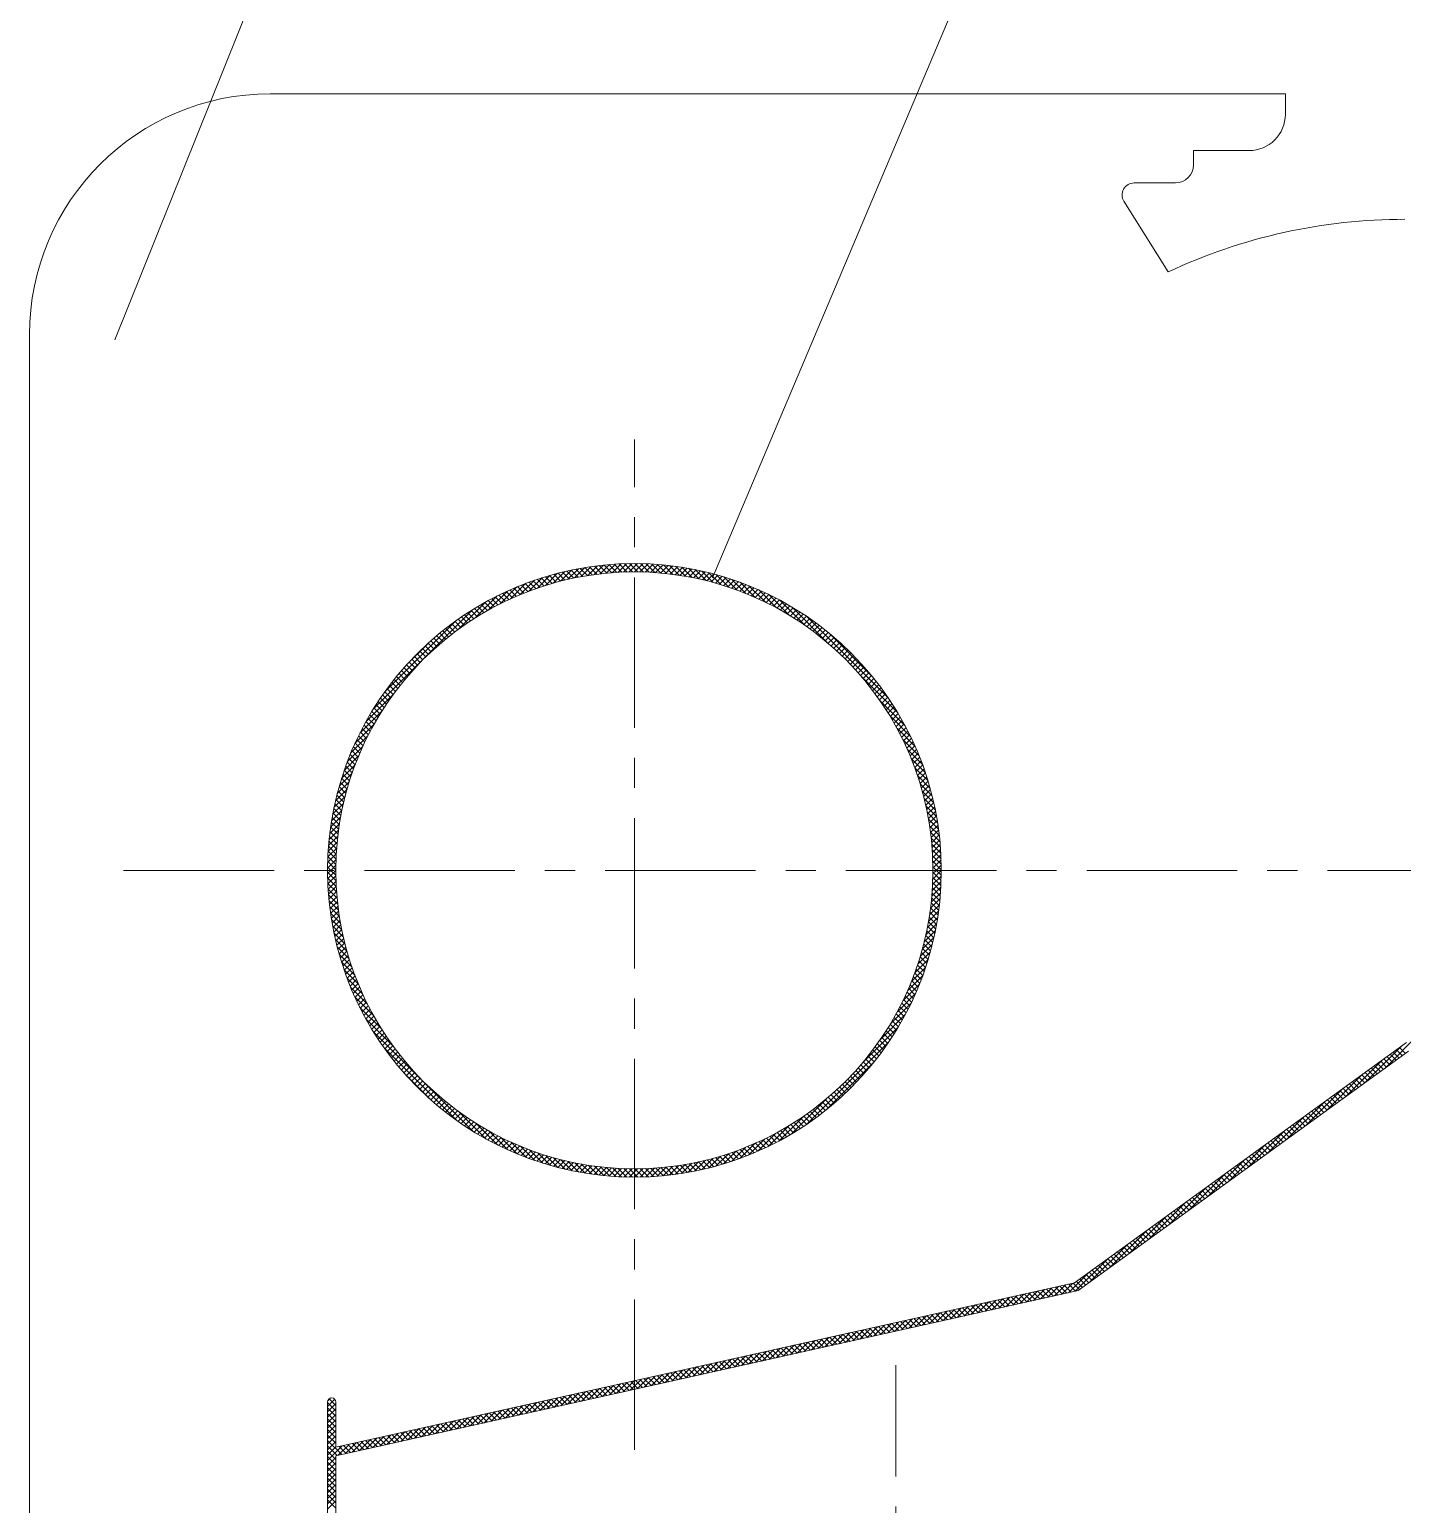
# Model space of a CAD drawing. Header units: millimetres. Extents: x 3384 to 3978, y 1077 to 1497.
# Drawn here: x 3615.42 to 3638.23, y 1178.98 to 1203.49 of the extents above; entities that cross this region are included whole.
import ezdxf

# ---------------------------------------------------------------- set-up
doc = ezdxf.new("R2010")
doc.units = ezdxf.units.MM
doc.linetypes.add('CENTERX2', pattern=[4, 2.5, -0.5, 0.5, -0.5])
for name, color, linetype, lineweight, true_color in [('1', 1, 'Continuous', 18, 0xff0000), ('2', 2, 'Continuous', 18, 0xffff00), ('3', 3, 'CENTERX2', 18, 0x00ff00)]:
    doc.layers.add(name, color=color, linetype=linetype, lineweight=lineweight, true_color=true_color)
pattern_1 = [(45, (3302.078215506754, 652.8565768446981), (-0.04490128060534576, 0.04490128060534577), []), (135, (3302.078215506754, 652.8565768446981), (-0.04490128060534577, -0.04490128060534576), [])]

msp = doc.modelspace()

# ---------------------------------------------------------------- hatches: boundary and pattern name
at = {"layer": '2'}
h = msp.add_hatch(dxfattribs=at)
h.set_pattern_fill('ANSI37', color=256, scale=0.02, style=0)
h.set_pattern_definition(pattern_1)
edge = h.paths.add_edge_path(flags=0)
edge.add_line((3625.471607583078, 1194.611826197341), (3625.471607583078, 1194.473436681292))
edge.add_arc((3625.471607553509, 1189.514033068908), 4.959403612384222, 0, 89.99999965837702, ccw=False)
edge.add_line((3630.431011165892, 1189.514033098478), (3630.569400681941, 1189.514033098478))
edge.add_arc((3625.471607552683, 1189.514033068083), 5.09779312925815, 0, 89.99999965837769)
edge = h.paths.add_edge_path(flags=0)
edge.add_arc((3625.471607613474, 1189.514033068083), 5.097793129258321, 90.00000034162359, 179.9999999999987)
edge.add_line((3620.373814484215, 1189.514033098478), (3620.512204000264, 1189.514033098478))
edge.add_arc((3625.471607612649, 1189.514033068908), 4.959403612384222, 90.00000034162298, 180, ccw=False)
edge.add_line((3625.471607583078, 1194.473436681292), (3625.471607583078, 1194.611826197341))
edge = h.paths.add_edge_path(flags=0)
edge.add_arc((3625.471607552683, 1189.514033068083), 5.09779312925815, 0, 89.99999965837769)
edge.add_line((3625.471607583078, 1194.611826197341), (3625.471607583078, 1194.473436681292))
edge.add_arc((3625.471607553509, 1189.514033068908), 4.959403612384222, 0, 89.99999965837702, ccw=False)
edge.add_arc((3625.471607553509, 1189.514033128049), 4.959403612384278, 270.0000003416236, 360, ccw=False)
edge.add_line((3625.471607583078, 1184.554629515664), (3625.471607583078, 1184.416239999616))
edge.add_arc((3625.471607552683, 1189.514033128874), 5.097793129258321, 270.0000003416236, 359.9999999999987)
edge = h.paths.add_edge_path(flags=0)
edge.add_arc((3625.471607612649, 1189.514033128048), 4.959403612383994, 179.9999999999974, 269.999999658379, ccw=False)
edge.add_arc((3625.471607612649, 1189.514033068908), 4.959403612384222, 90.00000034162298, 180, ccw=False)
edge.add_line((3625.471607583078, 1194.473436681292), (3625.471607583078, 1194.611826197341))
edge.add_arc((3625.471607613474, 1189.514033068083), 5.097793129258321, 90.00000034162359, 179.9999999999987)
edge.add_arc((3625.471607613474, 1189.514033128874), 5.097793129258093, 180, 269.9999996583783)
edge.add_line((3625.471607583078, 1184.416239999616), (3625.471607583078, 1184.554629515664))
h = msp.add_hatch(dxfattribs=at)
h.set_pattern_fill('ANSI37', color=256, scale=0.02, style=0)
h.set_pattern_definition(pattern_1)
edge = h.paths.add_edge_path(flags=0)
edge.add_line((3625.471607583078, 1194.473436681292), (3625.471607583078, 1194.611826197341))
edge.add_arc((3625.471607613474, 1189.514033068083), 5.097793129258321, 90.00000034162359, 179.9999999999987)
edge.add_line((3620.373814484215, 1189.514033098478), (3620.512204000264, 1189.514033098478))
edge.add_arc((3625.471607612649, 1189.514033068908), 4.959403612384222, 90.00000034162298, 180, ccw=False)
edge = h.paths.add_edge_path(flags=0)
edge.add_line((3625.471607583078, 1194.611826197341), (3625.471607583078, 1194.473436681292))
edge.add_arc((3625.471607553509, 1189.514033068908), 4.959403612384222, 0, 89.99999965837702, ccw=False)
edge.add_line((3630.431011165892, 1189.514033098478), (3630.569400681941, 1189.514033098478))
edge.add_arc((3625.471607552683, 1189.514033068083), 5.09779312925815, 0, 89.99999965837769)

# ---------------------------------------------------------------- linework, layer by layer
at = {"layer": '1'}
for p, q in [((3619.422935700883, 1202.419639168337), (3636.284808986858, 1202.419639168337)), ((3636.284808986858, 1202.076450113368), (3636.284808986858, 1202.419639168337)), ((3635.68480898686, 1201.476450113366), (3634.758690814326, 1201.476450113366)), ((3634.758690814326, 1201.476450113366), (3634.758690814326, 1201.238304311827)), ((3634.458690814326, 1200.938304311828), (3633.773135683126, 1200.938304311828)), ((3633.603579131513, 1200.632235580308), (3634.338045419854, 1199.458151857981)), ((3615.422935700883, 1198.419639168337), (3615.422935700883, 1133.16887329461)), ((3625.471607583078, 1194.507017397875), (3625.471607583078, 1194.507017397875)), ((3638.297247793656, 1186.654180050217), (3632.782651515301, 1182.658015004635)), ((3638.330529166758, 1186.507392249493), (3632.840672668622, 1182.529154943304)), ((3632.782651515301, 1182.658015004635), (3620.512204000264, 1179.926110023641)), ((3632.840672668622, 1182.529154943304), (3620.512204000264, 1179.784332073409)), ((3620.373814484215, 1180.678810508501), (3620.373814484215, 1150.881446947657)), ((3620.512204000264, 1180.678810508501), (3620.512204000264, 1179.926110023641)), ((3620.512204000264, 1179.784332073409), (3620.512204000264, 1151.804180389538))]:
    msp.add_line(p, q, dxfattribs=at)
for radius in [5.097793098862894, 4.959403582814048]:
    msp.add_circle((3625.471607583078, 1189.514033098478), radius, dxfattribs=at)
for centre, radius, start, end in [((3619.422935700883, 1198.419639168337), 4, 90, 180), ((3635.68480898686, 1202.076450113366), 0.6000000000000227, 270, 1.823857276538439e-10), ((3634.458690814326, 1201.238304311827), 0.2999999999999545, 270, 0), ((3633.773135683126, 1200.738304311827), 0.2000000000000455, 90, 212.028677327036), ((3638.257193906413, 1191.121703091275), 9.21173723570251, 89.91034881302514, 115.1792525339278), ((3620.443009242241, 1180.678810508501), 0.06919475802442321, 0, 180)]:
    msp.add_arc(centre, radius, start, end, dxfattribs=at)
at = {"layer": '2'}
for p, q in [((3616.841580161088, 1198.330333515883), (3623.754034139467, 1215.557086612279)), ((3626.767479188911, 1194.373848625115), (3635.637223163609, 1215.373612486747)), ((3637.93149263222, 1186.218229494734), (3638.531909517521, 1186.818646380034)), ((3637.605350190501, 1185.981889614225), (3638.226039029813, 1186.602578453537)), ((3638.071734308429, 1186.319855952249), (3637.972638843055, 1186.418951417622)), ((3638.123804258769, 1186.357588563119), (3638.024708793397, 1186.456684028492)), ((3638.17587420911, 1186.395321173989), (3638.076778743737, 1186.494416639362)), ((3638.227944159451, 1186.433053784859), (3638.128848694078, 1186.532149250232)), ((3638.28001410979, 1186.470786395729), (3638.180918644419, 1186.569881861102)), ((3637.279207748781, 1185.745549733717), (3637.899896588095, 1186.366238573029)), ((3637.759314606385, 1186.093460287029), (3637.660219141011, 1186.192555752402)), ((3637.811384556726, 1186.131192897899), (3637.712289091352, 1186.230288363272)), ((3637.863454507065, 1186.168925508769), (3637.764359041694, 1186.268020974142)), ((3637.915524457407, 1186.206658119639), (3637.816428992033, 1186.305753585012)), ((3637.967594407747, 1186.244390730509), (3637.868498942375, 1186.343486195882)), ((3638.019664358088, 1186.282123341379), (3637.920568892716, 1186.381218806752)), ((3636.953065307062, 1185.509209853208), (3637.573754146375, 1186.12989869252)), ((3637.394824954, 1185.829332010939), (3637.295729488627, 1185.928427476312)), ((3637.44689490434, 1185.867064621809), (3637.347799438969, 1185.966160087182)), ((3637.498964854682, 1185.904797232679), (3637.399869389308, 1186.003892698052)), ((3637.551034805022, 1185.942529843549), (3637.451939339649, 1186.041625308922)), ((3637.603104755362, 1185.980262454419), (3637.50400928999, 1186.079357919792)), ((3637.655174705704, 1186.017995065289), (3637.55607924033, 1186.117090530662)), ((3637.707244656043, 1186.055727676159), (3637.608149190672, 1186.154823141532)), ((3636.626922865342, 1185.272869972699), (3637.247611704655, 1185.893558812012)), ((3637.082405251957, 1185.602936345718), (3636.983309786583, 1185.702031811091)), ((3637.134475202297, 1185.640668956588), (3637.035379736924, 1185.739764421961)), ((3637.186545152637, 1185.678401567459), (3637.087449687265, 1185.777497032831)), ((3637.238615102979, 1185.716134178329), (3637.139519637605, 1185.815229643701)), ((3637.290685053318, 1185.753866789199), (3637.191589587947, 1185.852962254571)), ((3637.342755003659, 1185.791599400069), (3637.243659538286, 1185.890694865441)), ((3636.300780423624, 1185.03653009219), (3636.921469262936, 1185.657218931503)), ((3636.717915599571, 1185.338808069628), (3636.618820134199, 1185.437903535001)), ((3636.769985549912, 1185.376540680498), (3636.67089008454, 1185.475636145871)), ((3636.822055500254, 1185.414273291368), (3636.72296003488, 1185.513368756741)), ((3636.874125450593, 1185.452005902238), (3636.775029985221, 1185.551101367611)), ((3636.926195400934, 1185.489738513108), (3636.827099935561, 1185.588833978481)), ((3636.978265351275, 1185.527471123979), (3636.879169885902, 1185.626566589351)), ((3637.030335301615, 1185.565203734848), (3636.931239836243, 1185.664299200221)), ((3635.648495540185, 1184.563850331173), (3636.269184379497, 1185.184539170486)), ((3635.974637981904, 1184.800190211681), (3636.595326821216, 1185.420879050994)), ((3636.405495897528, 1185.112412404408), (3636.306400432155, 1185.211507869781)), ((3636.457565847868, 1185.150145015278), (3636.358470382496, 1185.249240480651)), ((3636.509635798209, 1185.187877626148), (3636.410540332836, 1185.286973091521)), ((3636.56170574855, 1185.225610237018), (3636.462610283177, 1185.324705702391)), ((3636.61377569889, 1185.263342847888), (3636.514680233518, 1185.362438313261)), ((3636.665845649231, 1185.301075458758), (3636.566750183858, 1185.400170924131)), ((3635.322353098465, 1184.327510450664), (3635.943041937778, 1184.948199289977)), ((3636.041006245143, 1184.848284128318), (3635.94191077977, 1184.94737959369)), ((3636.093076195484, 1184.886016739188), (3635.993980730111, 1184.98511220456)), ((3636.145146145825, 1184.923749350058), (3636.046050680452, 1185.022844815431)), ((3636.197216096165, 1184.961481960928), (3636.098120630792, 1185.060577426301)), ((3636.249286046506, 1184.999214571798), (3636.150190581133, 1185.09831003717)), ((3636.301355996846, 1185.036947182668), (3636.202260531474, 1185.136042648041)), ((3636.353425947187, 1185.074679793538), (3636.254330481814, 1185.173775258911)), ((3634.996210656745, 1184.091170570155), (3635.616899496059, 1184.711859409468)), ((3635.728586543099, 1184.621888463097), (3635.629491077727, 1184.72098392847)), ((3635.78065649344, 1184.659621073967), (3635.681561028066, 1184.75871653934)), ((3635.832726443781, 1184.697353684837), (3635.733630978408, 1184.79644915021)), ((3635.884796394121, 1184.735086295707), (3635.785700928749, 1184.83418176108)), ((3635.936866344462, 1184.772818906577), (3635.837770879089, 1184.87191437195)), ((3635.988936294802, 1184.810551517447), (3635.88984082943, 1184.90964698282)), ((3634.670068215026, 1183.854830689646), (3635.290757054339, 1184.475519528959)), ((3635.364096890715, 1184.357760187007), (3635.265001425341, 1184.45685565238)), ((3635.416166841056, 1184.395492797877), (3635.317071375683, 1184.49458826325)), ((3635.468236791396, 1184.433225408747), (3635.369141326023, 1184.53232087412)), ((3635.520306741737, 1184.470958019617), (3635.421211276363, 1184.57005348499)), ((3635.572376692077, 1184.508690630487), (3635.473281226705, 1184.60778609586)), ((3635.624446642418, 1184.546423241357), (3635.525351177045, 1184.64551870673)), ((3635.676516592759, 1184.584155852227), (3635.577421127386, 1184.6832513176)), ((3634.343925773306, 1183.618490809137), (3634.96461461262, 1184.239179648451)), ((3635.051677188671, 1184.131364521787), (3634.952581723298, 1184.23045998716)), ((3635.103747139012, 1184.169097132657), (3635.004651673638, 1184.26819259803)), ((3635.155817089352, 1184.206829743527), (3635.05672162398, 1184.3059252089)), ((3635.207887039693, 1184.244562354397), (3635.10879157432, 1184.34365781977)), ((3635.259956990034, 1184.282294965267), (3635.160861524661, 1184.38139043064)), ((3635.312026940373, 1184.320027576137), (3635.212931475002, 1184.41912304151)), ((3634.017783331587, 1183.382150928629), (3634.6384721709, 1184.002839767942)), ((3634.687187536287, 1183.867236245697), (3634.588092070913, 1183.966331711069)), ((3634.739257486626, 1183.904968856566), (3634.640162021255, 1184.004064321939)), ((3634.791327436968, 1183.942701467437), (3634.692231971594, 1184.041796932809)), ((3634.843397387309, 1183.980434078307), (3634.744301921935, 1184.079529543679)), ((3634.895467337648, 1184.018166689176), (3634.796371872277, 1184.11726215455)), ((3634.94753728799, 1184.055899300047), (3634.848441822616, 1184.154994765419)), ((3634.99960723833, 1184.093631910917), (3634.900511772958, 1184.192727376289)), ((3633.691640889867, 1183.14581104812), (3634.31232972918, 1183.766499887433)), ((3634.374767834242, 1183.640840580476), (3634.275672368869, 1183.739936045849)), ((3634.426837784584, 1183.678573191346), (3634.32774231921, 1183.777668656719)), ((3634.478907734923, 1183.716305802216), (3634.379812269552, 1183.815401267589)), ((3634.530977685265, 1183.754038413086), (3634.431882219891, 1183.853133878459)), ((3634.583047635605, 1183.791771023956), (3634.483952170232, 1183.890866489329)), ((3634.635117585945, 1183.829503634826), (3634.536022120573, 1183.928599100199)), ((3633.365498448147, 1182.909471167611), (3633.986187287461, 1183.530160006925)), ((3634.010278181859, 1183.376712304386), (3633.911182716485, 1183.475807769759)), ((3634.062348132198, 1183.414444915256), (3633.963252666827, 1183.513540380629)), ((3634.114418082539, 1183.452177526126), (3634.015322617166, 1183.551272991499)), ((3634.16648803288, 1183.489910136996), (3634.067392567507, 1183.589005602369)), ((3634.21855798322, 1183.527642747866), (3634.119462517848, 1183.626738213239)), ((3634.270627933562, 1183.565375358736), (3634.171532468188, 1183.664470824109)), ((3634.322697883901, 1183.603107969606), (3634.223602418529, 1183.702203434979)), ((3633.039356006429, 1182.673131287102), (3633.660044845742, 1183.293820126416)), ((3633.697858479814, 1183.150316639166), (3633.598763014441, 1183.249412104539)), ((3633.749928430154, 1183.188049250036), (3633.650832964782, 1183.287144715408)), ((3633.801998380495, 1183.225781860906), (3633.702902915123, 1183.324877326279)), ((3633.854068330837, 1183.263514471776), (3633.754972865463, 1183.362609937149)), ((3633.906138281176, 1183.301247082646), (3633.807042815804, 1183.400342548019)), ((3633.958208231517, 1183.338979693516), (3633.859112766144, 1183.438075158889)), ((3632.795525486667, 1182.519103328551), (3633.333902404023, 1183.057480245907)), ((3633.333368827429, 1182.886188363075), (3633.234273362057, 1182.985283828448)), ((3633.38543877777, 1182.923920973945), (3633.286343312398, 1183.023016439318)), ((3633.437508728111, 1182.961653584815), (3633.338413262738, 1183.060749050188)), ((3633.489578678451, 1182.999386195686), (3633.390483213079, 1183.098481661058)), ((3633.541648628792, 1183.037118806555), (3633.442553163419, 1183.136214271928)), ((3633.593718579134, 1183.074851417425), (3633.49462311376, 1183.173946882798)), ((3633.645788529473, 1183.112584028296), (3633.546693064101, 1183.211679493668)), ((3632.680002846795, 1182.493383249891), (3633.007759962304, 1182.821140365399)), ((3633.020949125386, 1182.659792697855), (3632.921853660013, 1182.758888163228)), ((3633.073019075726, 1182.697525308725), (3632.973923610354, 1182.796620774098)), ((3633.125089026067, 1182.735257919595), (3633.025993560694, 1182.834353384968)), ((3633.177158976408, 1182.772990530465), (3633.078063511035, 1182.872085995838)), ((3633.229228926748, 1182.810723141335), (3633.130133461375, 1182.909818606708)), ((3633.281298877089, 1182.848455752205), (3633.182203411716, 1182.947551217578)), ((3631.871344367701, 1182.313342699271), (3632.053728509816, 1182.495726841387)), ((3631.986867007572, 1182.339062777931), (3632.169251149688, 1182.521446920047)), ((3632.140124373024, 1182.373184154477), (3632.024163966311, 1182.489144561191)), ((3632.213574027959, 1182.389537060753), (3632.097613621246, 1182.505497467467)), ((3632.102389647443, 1182.364782856591), (3632.284773789557, 1182.547166998707)), ((3632.287023682895, 1182.405889967028), (3632.171063276181, 1182.521850373742)), ((3632.217912287313, 1182.390502935251), (3632.400296429429, 1182.572887077367)), ((3632.360473337831, 1182.422242873304), (3632.244512931116, 1182.538203280017)), ((3632.433922992765, 1182.438595779579), (3632.317962586052, 1182.554556186293)), ((3632.333434927184, 1182.416223013911), (3632.5158190693, 1182.598607156027)), ((3632.5073726477, 1182.454948685854), (3632.391412240988, 1182.570909092568)), ((3632.448957567054, 1182.441943092571), (3632.63134170917, 1182.624327234687)), ((3632.580822302636, 1182.47130159213), (3632.464861895922, 1182.587261998843)), ((3632.654271957572, 1182.487654498405), (3632.538311550858, 1182.603614905119)), ((3632.564480206926, 1182.467663171231), (3632.746864349041, 1182.650047313347)), ((3632.727721612507, 1182.50400740468), (3632.611761205793, 1182.619967811394)), ((3632.801171267442, 1182.520360310956), (3632.685210860729, 1182.636320717669)), ((3632.864739274364, 1182.546594865245), (3632.758660515664, 1182.652673623945)), ((3632.916809224704, 1182.584327476115), (3632.817713759332, 1182.683422941488)), ((3632.968879175045, 1182.622060086985), (3632.869783709672, 1182.721155552358)), ((3630.716117968994, 1182.056141912671), (3630.898502111109, 1182.238526054786)), ((3630.831640608865, 1182.081861991331), (3631.014024750981, 1182.264246133446)), ((3631.038379548994, 1182.127890560347), (3630.92241914228, 1182.243850967061)), ((3630.947163248735, 1182.107582069991), (3631.12954739085, 1182.289966212106)), ((3631.11182920393, 1182.144243466622), (3630.995868797216, 1182.260203873336)), ((3631.062685888606, 1182.133302148651), (3631.245070030722, 1182.315686290767)), ((3631.185278858865, 1182.160596372898), (3631.069318452151, 1182.276556779612)), ((3631.2587285138, 1182.176949279173), (3631.142768107087, 1182.292909685887)), ((3631.178208528477, 1182.159022227311), (3631.360592670592, 1182.341406369427)), ((3631.332178168735, 1182.193302185448), (3631.216217762021, 1182.309262592162)), ((3631.405627823671, 1182.209655091724), (3631.289667416957, 1182.325615498438)), ((3631.293731168347, 1182.184742305971), (3631.476115310463, 1182.367126448087)), ((3631.479077478607, 1182.226007997999), (3631.363117071893, 1182.341968404713)), ((3631.409253808219, 1182.210462384631), (3631.591637950334, 1182.392846526747)), ((3631.552527133541, 1182.242360904275), (3631.436566726828, 1182.358321310988)), ((3631.625976788477, 1182.25871381055), (3631.510016381763, 1182.374674217264)), ((3631.524776448088, 1182.236182463291), (3631.707160590204, 1182.418566605407)), ((3631.699426443412, 1182.275066716825), (3631.583466036698, 1182.391027123539)), ((3631.64029908796, 1182.261902541951), (3631.822683230075, 1182.444286684067)), ((3631.772876098348, 1182.291419623101), (3631.656915691634, 1182.407380029814)), ((3631.846325753283, 1182.307772529376), (3631.73036534657, 1182.42373293609)), ((3631.75582172783, 1182.287622620611), (3631.938205869946, 1182.470006762727)), ((3631.919775408218, 1182.324125435651), (3631.803815001505, 1182.440085842365)), ((3631.993225063154, 1182.340478341927), (3631.877264656439, 1182.45643874864)), ((3632.066674718089, 1182.356831248202), (3631.950714311375, 1182.472791654916)), ((3629.676414210157, 1181.824661204731), (3629.858798352273, 1182.007045346846)), ((3629.791936850028, 1181.850381283391), (3629.974320992143, 1182.032765425506)), ((3629.936634724964, 1181.882596966217), (3629.820674318251, 1181.99855737293)), ((3630.010084379899, 1181.898949872492), (3629.894123973187, 1182.014910279206)), ((3629.907459489899, 1181.876101362051), (3630.089843632015, 1182.058485504166)), ((3630.083534034835, 1181.915302778767), (3629.967573628121, 1182.031263185481)), ((3630.022982129769, 1181.901821440711), (3630.205366271884, 1182.084205582826)), ((3630.156983689771, 1181.931655685043), (3630.041023283056, 1182.047616091756)), ((3630.230433344705, 1181.948008591318), (3630.114472937992, 1182.063968998032)), ((3630.13850476964, 1181.927541519371), (3630.320888911756, 1182.109925661486)), ((3630.30388299964, 1181.964361497593), (3630.187922592928, 1182.080321904307)), ((3630.254027409512, 1181.953261598031), (3630.436411551627, 1182.135645740146)), ((3630.377332654576, 1181.980714403869), (3630.261372247862, 1182.096674810583)), ((3630.450782309512, 1181.997067310144), (3630.334821902798, 1182.113027716858)), ((3630.369550049381, 1181.978981676691), (3630.551934191497, 1182.161365818806)), ((3630.524231964448, 1182.013420216419), (3630.408271557733, 1182.129380623133)), ((3630.597681619382, 1182.029773122695), (3630.481721212669, 1182.145733529409)), ((3630.485072689253, 1182.004701755351), (3630.667456831368, 1182.187085897466)), ((3630.671131274317, 1182.04612602897), (3630.555170867604, 1182.162086435684)), ((3630.600595329123, 1182.030421834011), (3630.782979471239, 1182.212805976126)), ((3630.744580929253, 1182.062478935246), (3630.628620522539, 1182.178439341959)), ((3630.818030584189, 1182.078831841521), (3630.702070177475, 1182.194792248235)), ((3630.891480239123, 1182.095184747796), (3630.77551983241, 1182.21114515451)), ((3630.964929894059, 1182.111537654072), (3630.848969487345, 1182.227498060786)), ((3628.521187811451, 1181.567460418131), (3628.703571953566, 1181.749844560246)), ((3628.636710451321, 1181.593180496791), (3628.819094593437, 1181.775564638906)), ((3628.834889900934, 1181.637303372086), (3628.71892949422, 1181.7532637788)), ((3628.752233091192, 1181.618900575451), (3628.934617233308, 1181.801284717566)), ((3628.90833955587, 1181.653656278361), (3628.792379149156, 1181.769616685075)), ((3628.981789210805, 1181.670009184637), (3628.865828804092, 1181.785969591351)), ((3628.867755731062, 1181.644620654111), (3629.050139873178, 1181.827004796226)), ((3629.05523886574, 1181.686362090912), (3628.939278459026, 1181.802322497626)), ((3628.983278370933, 1181.670340732771), (3629.165662513049, 1181.852724874886)), ((3629.128688520675, 1181.702714997188), (3629.012728113961, 1181.818675403902)), ((3629.202138175611, 1181.719067903463), (3629.086177768897, 1181.835028310177)), ((3629.098801010804, 1181.696060811431), (3629.28118515292, 1181.878444953546)), ((3629.275587830547, 1181.735420809738), (3629.159627423833, 1181.851381216452)), ((3629.214323650674, 1181.721780890091), (3629.39670779279, 1181.904165032206)), ((3629.349037485482, 1181.751773716014), (3629.233077078768, 1181.867734122728)), ((3629.422487140417, 1181.768126622289), (3629.306526733703, 1181.884087029003)), ((3629.329846290546, 1181.747500968751), (3629.512230432661, 1181.929885110866)), ((3629.495936795352, 1181.784479528564), (3629.379976388638, 1181.900439935278)), ((3629.445368930415, 1181.773221047411), (3629.627753072531, 1181.955605189526)), ((3629.569386450288, 1181.80083243484), (3629.453426043574, 1181.916792841554)), ((3629.642836105222, 1181.817185341115), (3629.52687569851, 1181.933145747829)), ((3629.560891570287, 1181.798941126071), (3629.743275712402, 1181.981325268186)), ((3629.716285760158, 1181.833538247391), (3629.600325353445, 1181.949498654104)), ((3629.789735415094, 1181.849891153666), (3629.673775008379, 1181.96585156038)), ((3629.863185070029, 1181.866244059941), (3629.747224663315, 1181.982204466655)), ((3627.481484052614, 1181.33597971019), (3627.66386819473, 1181.518363852306)), ((3627.597006692485, 1181.361699788851), (3627.7793908346, 1181.544083930966)), ((3627.733145076904, 1181.392009777956), (3627.617184670191, 1181.50797018467)), ((3627.806594731839, 1181.408362684231), (3627.690634325126, 1181.524323090945)), ((3627.712529332355, 1181.387419867511), (3627.894913474471, 1181.569804009626)), ((3627.880044386775, 1181.424715590507), (3627.764083980061, 1181.54067599722)), ((3627.828051972227, 1181.413139946171), (3628.010436114342, 1181.595524088286)), ((3627.953494041711, 1181.441068496782), (3627.837533634996, 1181.557028903496)), ((3628.026943696646, 1181.457421403057), (3627.910983289932, 1181.573381809771)), ((3627.943574612097, 1181.438860024831), (3628.125958754213, 1181.621244166946)), ((3628.100393351581, 1181.473774309333), (3627.984432944868, 1181.589734716046)), ((3628.173843006516, 1181.490127215608), (3628.057882599803, 1181.606087622322)), ((3628.059097251968, 1181.464580103491), (3628.241481394083, 1181.646964245606)), ((3628.247292661452, 1181.506480121883), (3628.131332254738, 1181.622440528597)), ((3628.174619891839, 1181.490300182151), (3628.357004033955, 1181.672684324266)), ((3628.320742316388, 1181.522833028159), (3628.204781909673, 1181.638793434872)), ((3628.394191971322, 1181.539185934434), (3628.278231564609, 1181.655146341148)), ((3628.290142531709, 1181.516020260811), (3628.472526673824, 1181.698404402926)), ((3628.467641626257, 1181.555538840709), (3628.351681219543, 1181.671499247423)), ((3628.40566517158, 1181.541740339471), (3628.588049313696, 1181.724124481586)), ((3628.541091281193, 1181.571891746985), (3628.425130874479, 1181.687852153699)), ((3628.614540936129, 1181.58824465326), (3628.498580529415, 1181.704205059974)), ((3628.687990591064, 1181.604597559535), (3628.57203018435, 1181.720557966249)), ((3628.761440245999, 1181.620950465811), (3628.645479839285, 1181.736910872525)), ((3626.326257653907, 1181.07877892359), (3626.508641796023, 1181.261163065706)), ((3626.441780293778, 1181.10449900225), (3626.624164435893, 1181.286883144366)), ((3626.631400252874, 1181.146716183825), (3626.51543984616, 1181.26267659054)), ((3626.557302933648, 1181.13021908091), (3626.739687075764, 1181.312603223026)), ((3626.70484990781, 1181.163069090101), (3626.588889501096, 1181.279029496815)), ((3626.778299562746, 1181.179421996376), (3626.662339156032, 1181.29538240309)), ((3626.67282557352, 1181.15593915957), (3626.855209715635, 1181.338323301686)), ((3626.85174921768, 1181.195774902651), (3626.735788810967, 1181.311735309365)), ((3626.788348213389, 1181.18165923823), (3626.970732355505, 1181.364043380346)), ((3626.925198872616, 1181.212127808927), (3626.809238465901, 1181.328088215641)), ((3626.998648527551, 1181.228480715202), (3626.882688120837, 1181.344441121916)), ((3626.903870853261, 1181.20737931689), (3627.086254995376, 1181.389763459006)), ((3627.072098182487, 1181.244833621477), (3626.956137775773, 1181.360794028192)), ((3627.019393493131, 1181.23309939555), (3627.201777635247, 1181.415483537666)), ((3627.145547837421, 1181.261186527753), (3627.029587430708, 1181.377146934467)), ((3627.218997492357, 1181.277539434028), (3627.103037085643, 1181.393499840742)), ((3627.134916133002, 1181.25881947421), (3627.317300275117, 1181.441203616326)), ((3627.292447147292, 1181.293892340304), (3627.176486740578, 1181.409852747018)), ((3627.365896802228, 1181.310245246579), (3627.249936395514, 1181.426205653293)), ((3627.250438772873, 1181.28453955287), (3627.432822914989, 1181.466923694986)), ((3627.439346457163, 1181.326598152854), (3627.32338605045, 1181.442558559568)), ((3627.365961412743, 1181.31025963153), (3627.548345554858, 1181.492643773646)), ((3627.512796112098, 1181.34295105913), (3627.396835705385, 1181.458911465844)), ((3627.586245767034, 1181.359303965405), (3627.470285360319, 1181.475264372119)), ((3627.659695421969, 1181.37565687168), (3627.543735015255, 1181.491617278394)), ((3625.28655389507, 1180.84729821565), (3625.468938037186, 1181.029682357766)), ((3625.402076534941, 1180.87301829431), (3625.584460677057, 1181.055402436426)), ((3625.529655428845, 1180.901422589695), (3625.413695022131, 1181.017382996409)), ((3625.603105083779, 1180.91777549597), (3625.487144677067, 1181.033735902684)), ((3625.517599174812, 1180.89873837297), (3625.699983316928, 1181.081122515086)), ((3625.676554738715, 1180.934128402246), (3625.560594332001, 1181.05008880896)), ((3625.633121814682, 1180.92445845163), (3625.815505956798, 1181.106842593746)), ((3625.750004393651, 1180.950481308521), (3625.634043986936, 1181.066441715235)), ((3625.823454048586, 1180.966834214796), (3625.707493641872, 1181.08279462151)), ((3625.748644454554, 1180.95017853029), (3625.931028596669, 1181.132562672406)), ((3625.89690370352, 1180.983187121072), (3625.780943296808, 1181.099147527786)), ((3625.970353358456, 1180.999540027347), (3625.854392951742, 1181.115500434061)), ((3625.864167094424, 1180.97589860895), (3626.046551236539, 1181.158282751066)), ((3626.043803013392, 1181.015892933623), (3625.927842606678, 1181.131853340336)), ((3625.979689734295, 1181.00161868761), (3626.16207387641, 1181.184002829726)), ((3626.117252668328, 1181.032245839898), (3626.001292261613, 1181.148206246612)), ((3626.190702323262, 1181.048598746173), (3626.074741916549, 1181.164559152887)), ((3626.095212374166, 1181.02733876627), (3626.277596516282, 1181.209722908386)), ((3626.264151978197, 1181.064951652449), (3626.148191571484, 1181.180912059162)), ((3626.210735014036, 1181.05305884493), (3626.393119156151, 1181.235442987046)), ((3626.337601633133, 1181.081304558724), (3626.221641226419, 1181.197264965438)), ((3626.411051288069, 1181.097657464999), (3626.295090881355, 1181.213617871713)), ((3626.484500943004, 1181.114010371275), (3626.36854053629, 1181.229970777988)), ((3626.557950597939, 1181.13036327755), (3626.441990191225, 1181.246323684264)), ((3624.131327496363, 1180.59009742905), (3624.313711638479, 1180.772481571165)), ((3624.246850136235, 1180.61581750771), (3624.42923427835, 1180.798201649825)), ((3624.427910604814, 1180.656128995565), (3624.3119501981, 1180.772089402278)), ((3624.362372776104, 1180.64153758637), (3624.54475691822, 1180.823921728486)), ((3624.50136025975, 1180.67248190184), (3624.385399853036, 1180.788442308554)), ((3624.574809914686, 1180.688834808115), (3624.458849507972, 1180.804795214829)), ((3624.477895415976, 1180.66725766503), (3624.660279558091, 1180.849641807146)), ((3624.64825956962, 1180.705187714391), (3624.532299162907, 1180.821148121105)), ((3624.593418055847, 1180.69297774369), (3624.775802197963, 1180.875361885806)), ((3624.721709224556, 1180.721540620666), (3624.605748817841, 1180.83750102738)), ((3624.795158879491, 1180.737893526941), (3624.679198472777, 1180.853853933655)), ((3624.708940695717, 1180.71869782235), (3624.891324837832, 1180.901081964466)), ((3624.868608534427, 1180.754246433217), (3624.752648127713, 1180.87020683993)), ((3624.824463335588, 1180.74441790101), (3625.006847477704, 1180.926802043125)), ((3624.942058189362, 1180.770599339492), (3624.826097782649, 1180.886559746206)), ((3625.015507844297, 1180.786952245767), (3624.899547437583, 1180.902912652481)), ((3624.939985975459, 1180.77013797967), (3625.122370117574, 1180.952522121786)), ((3625.088957499232, 1180.803305152043), (3624.972997092518, 1180.919265558757)), ((3625.162407154168, 1180.819658058318), (3625.046446747454, 1180.935618465032)), ((3625.055508615329, 1180.79585805833), (3625.237892757445, 1180.978242200446)), ((3625.235856809103, 1180.836010964593), (3625.11989640239, 1180.951971371308)), ((3625.1710312552, 1180.82157813699), (3625.353415397316, 1181.003962279106)), ((3625.309306464038, 1180.852363870869), (3625.193346057325, 1180.968324277583)), ((3625.382756118974, 1180.868716777144), (3625.266795712259, 1180.984677183858)), ((3625.456205773909, 1180.885069683419), (3625.340245367195, 1181.001030090133)), ((3620.373814484215, 1180.604291987751), (3620.494526744125, 1180.725004247661)), ((3620.512204000264, 1180.530720345633), (3620.373814484215, 1180.669109861682)), ((3620.373814484215, 1180.514489426541), (3620.512204000264, 1180.652878942589)), ((3620.512204000264, 1180.440917784422), (3620.373814484215, 1180.579307300471)), ((3620.373814484215, 1180.42468686533), (3620.512204000264, 1180.563076381379)), ((3620.376075908101, 1180.696355972848), (3620.425463777892, 1180.745743842639)), ((3620.512204000264, 1180.620522906844), (3620.399839618616, 1180.732887288492)), ((3623.091623737528, 1180.35861672111), (3623.274007879643, 1180.541000863225)), ((3623.207146377397, 1180.38433679977), (3623.389530519513, 1180.566720941885)), ((3623.326165780785, 1180.410835401434), (3623.210205374071, 1180.526795808148)), ((3623.399615435719, 1180.42718830771), (3623.283655029007, 1180.543148714424)), ((3623.322669017269, 1180.41005687843), (3623.505053159384, 1180.592441020545)), ((3623.473065090655, 1180.443541213985), (3623.357104683941, 1180.559501620699)), ((3623.546514745591, 1180.45989412026), (3623.430554338876, 1180.575854526974)), ((3623.438191657139, 1180.43577695709), (3623.620575799255, 1180.618161099206)), ((3623.619964400526, 1180.476247026536), (3623.504003993812, 1180.59220743325)), ((3623.55371429701, 1180.46149703575), (3623.736098439125, 1180.643881177865)), ((3623.693414055461, 1180.492599932811), (3623.577453648748, 1180.608560339525)), ((3623.766863710396, 1180.508952839086), (3623.650903303682, 1180.6249132458)), ((3623.669236936881, 1180.48721711441), (3623.851621078997, 1180.669601256525)), ((3623.840313365332, 1180.525305745362), (3623.724352958618, 1180.641266152076)), ((3623.784759576751, 1180.51293719307), (3623.967143718866, 1180.695321335185)), ((3623.913763020268, 1180.541658651637), (3623.797802613553, 1180.657619058351)), ((3623.987212675202, 1180.558011557913), (3623.871252268489, 1180.673971964626)), ((3623.900282216622, 1180.53865727173), (3624.082666358738, 1180.721041413846)), ((3624.060662330137, 1180.574364464188), (3623.944701923424, 1180.690324870902)), ((3624.015804856493, 1180.56437735039), (3624.198188998608, 1180.746761492505)), ((3624.134111985073, 1180.590717370463), (3624.018151578359, 1180.706677777177)), ((3624.207561640009, 1180.607070276739), (3624.091601233295, 1180.723030683452)), ((3624.281011294945, 1180.623423183014), (3624.16505088823, 1180.739383589728)), ((3624.354460949879, 1180.639776089289), (3624.238500543166, 1180.755736496003)), ((3620.512204000264, 1180.351115223212), (3620.373814484215, 1180.489504739261)), ((3620.373814484215, 1180.334884304119), (3620.512204000264, 1180.473273820168)), ((3620.512204000264, 1180.261312662002), (3620.373814484215, 1180.39970217805)), ((3620.373814484215, 1180.245081742909), (3620.512204000264, 1180.383471258958)), ((3620.512204000264, 1180.171510100791), (3620.373814484215, 1180.309899616839)), ((3620.373814484215, 1180.155279181698), (3620.512204000264, 1180.293668697747)), ((3621.936397338821, 1180.10141593451), (3622.118781480935, 1180.283800076625)), ((3622.05191997869, 1180.12713601317), (3622.234304120806, 1180.309520155285)), ((3622.224420956754, 1180.165541807304), (3622.10846055004, 1180.281502214018)), ((3622.167442618562, 1180.15285609183), (3622.349826760677, 1180.335240233945)), ((3622.29787061169, 1180.181894713579), (3622.181910204976, 1180.297855120293)), ((3622.371320266626, 1180.198247619855), (3622.255359859912, 1180.314208026568)), ((3622.282965258431, 1180.17857617049), (3622.465349400547, 1180.360960312605)), ((3622.444769921561, 1180.21460052613), (3622.328809514847, 1180.330560932844)), ((3622.398487898303, 1180.20429624915), (3622.580872040418, 1180.386680391265)), ((3622.518219576496, 1180.230953432405), (3622.402259169781, 1180.346913839119)), ((3622.591669231431, 1180.247306338681), (3622.475708824717, 1180.363266745394)), ((3622.514010538174, 1180.23001632781), (3622.696394680289, 1180.412400469925)), ((3622.665118886367, 1180.263659244956), (3622.549158479653, 1180.37961965167)), ((3622.738568541302, 1180.280012151231), (3622.622608134589, 1180.395972557945)), ((3622.629533178044, 1180.25573640647), (3622.811917320159, 1180.438120548585)), ((3622.812018196237, 1180.296365057507), (3622.696057789523, 1180.412325464221)), ((3622.745055817915, 1180.28145648513), (3622.927439960031, 1180.463840627245)), ((3622.885467851173, 1180.312717963782), (3622.769507444458, 1180.428678370496)), ((3622.958917506108, 1180.329070870057), (3622.842957099394, 1180.445031276771)), ((3622.860578457786, 1180.30717656379), (3623.042962599901, 1180.489560705905)), ((3623.032367161043, 1180.345423776333), (3622.91640675433, 1180.461384183046)), ((3622.976101097656, 1180.33289664245), (3623.158485239772, 1180.515280784565)), ((3623.105816815978, 1180.361776682608), (3622.989856409265, 1180.477737089322)), ((3623.179266470914, 1180.378129588883), (3623.063306064199, 1180.494089995598)), ((3623.252716125849, 1180.394482495159), (3623.136755719135, 1180.510442901873)), ((3620.512204000264, 1180.08170753958), (3620.373814484215, 1180.220097055628)), ((3620.373814484215, 1180.065476620487), (3620.512204000264, 1180.203866136536)), ((3620.512204000264, 1179.991904978369), (3620.373814484215, 1180.130294494418)), ((3620.373814484215, 1179.975674059277), (3620.512204000264, 1180.114063575325)), ((3620.608528548177, 1179.805777869246), (3620.373814484215, 1180.040491933207)), ((3620.896693579984, 1179.869935226569), (3621.079077722099, 1180.052319368685)), ((3621.122676132725, 1179.920248213173), (3621.006715726011, 1180.036208619887)), ((3621.012216219855, 1179.895655305229), (3621.194600361971, 1180.078039447345)), ((3621.196125787659, 1179.936601119449), (3621.080165380947, 1180.052561526163)), ((3621.127738859725, 1179.921375383889), (3621.31012300184, 1180.103759526005)), ((3621.269575442595, 1179.952954025724), (3621.153615035881, 1180.068914432438)), ((3621.343025097531, 1179.969306931999), (3621.227064690816, 1180.085267338713)), ((3621.243261499596, 1179.947095462549), (3621.425645641712, 1180.129479604665)), ((3621.416474752466, 1179.985659838275), (3621.300514345752, 1180.101620244989)), ((3621.358784139466, 1179.972815541209), (3621.541168281582, 1180.155199683325)), ((3621.489924407401, 1180.00201274455), (3621.373964000688, 1180.117973151264)), ((3621.563374062336, 1180.018365650826), (3621.447413655623, 1180.13432605754)), ((3621.474306779337, 1179.99853561987), (3621.656690921453, 1180.180919761985)), ((3621.636823717272, 1180.034718557101), (3621.520863310558, 1180.150678963815)), ((3621.589829419208, 1180.024255698529), (3621.772213561324, 1180.206639840645)), ((3621.710273372208, 1180.051071463376), (3621.594312965493, 1180.16703187009)), ((3621.783723027143, 1180.067424369652), (3621.667762620429, 1180.183384776366)), ((3621.705352059078, 1180.04997577719), (3621.887736201194, 1180.232359919305)), ((3621.857172682077, 1180.083777275927), (3621.741212275364, 1180.199737682641)), ((3621.930622337013, 1180.100130182202), (3621.814661930299, 1180.216090588916)), ((3621.820874698949, 1180.07569585585), (3622.003258841065, 1180.258079997965)), ((3622.004071991949, 1180.116483088478), (3621.888111585235, 1180.232443495192)), ((3622.077521646884, 1180.132835994753), (3621.96156124017, 1180.248796401467)), ((3622.150971301819, 1180.149188901028), (3622.035010895105, 1180.265149307742)), ((3620.373814484215, 1179.885871498066), (3620.512204000264, 1180.024261014115)), ((3620.535078893242, 1179.789424962971), (3620.373814484215, 1179.950689371997)), ((3620.373814484215, 1179.706266375645), (3620.616987162616, 1179.949439054045)), ((3620.373814484215, 1179.796068936855), (3620.512204000264, 1179.934458452904)), ((3620.512204000264, 1179.722497294737), (3620.373814484215, 1179.860886810786)), ((3620.550125660371, 1179.792774990589), (3620.732509802487, 1179.975159132705)), ((3620.681978203113, 1179.822130775521), (3620.566017796398, 1179.938091182235)), ((3620.755427858048, 1179.838483681797), (3620.639467451334, 1179.954444088511)), ((3620.665648300243, 1179.818495069249), (3620.848032442358, 1180.000879211365)), ((3620.828877512983, 1179.854836588072), (3620.71291710627, 1179.970796994786)), ((3620.781170940113, 1179.844215147909), (3620.963555082229, 1180.026599290025)), ((3620.902327167918, 1179.871189494347), (3620.786366761205, 1179.987149901061)), ((3620.975776822854, 1179.887542400623), (3620.859816416139, 1180.003502807336)), ((3621.049226477789, 1179.903895306898), (3620.933266071075, 1180.019855713612)), ((3620.512204000264, 1179.632694733526), (3620.373814484215, 1179.771084249575)), ((3620.373814484215, 1179.616463814434), (3620.512204000264, 1179.754853330482)), ((3620.512204000264, 1179.542892172316), (3620.373814484215, 1179.681281688364)), ((3620.373814484215, 1179.526661253223), (3620.512204000264, 1179.665050769272)), ((3620.512204000264, 1179.453089611105), (3620.373814484215, 1179.591479127154)), ((3620.373814484215, 1179.436858692012), (3620.512204000264, 1179.575248208061)), ((3620.512204000264, 1179.363287049895), (3620.373814484215, 1179.501676565943)), ((3620.373814484215, 1179.347056130802), (3620.512204000264, 1179.48544564685)), ((3620.512204000264, 1179.273484488684), (3620.373814484215, 1179.411874004732)), ((3620.373814484215, 1179.257253569591), (3620.512204000264, 1179.39564308564)), ((3620.512204000264, 1179.183681927473), (3620.373814484215, 1179.322071443522)), ((3620.373814484215, 1179.16745100838), (3620.512204000264, 1179.305840524429)), ((3620.512204000264, 1179.093879366262), (3620.373814484215, 1179.232268882311)), ((3620.373814484215, 1179.07764844717), (3620.512204000264, 1179.216037963218)), ((3620.512204000264, 1179.004076805052), (3620.373814484215, 1179.1424663211)), ((3620.373814484215, 1178.987845885959), (3620.512204000264, 1179.126235402008)), ((3620.512204000264, 1178.914274243841), (3620.373814484215, 1179.05266375989)), ((3620.373814484215, 1178.898043324748), (3620.512204000264, 1179.036432840797))]:
    msp.add_line(p, q, dxfattribs=at)
at = {"layer": '3'}
for p, q in [((3625.471607583078, 1179.882685983012), (3625.471607583078, 1196.671976415035)), ((3616.985235027949, 1189.514033098478), (3660.852690625188, 1189.514033098478)), ((3629.811607583079, 1151.442195711562), (3629.811607583079, 1181.292568180394))]:
    msp.add_line(p, q, dxfattribs=at)

doc.saveas('drawing.dxf')
